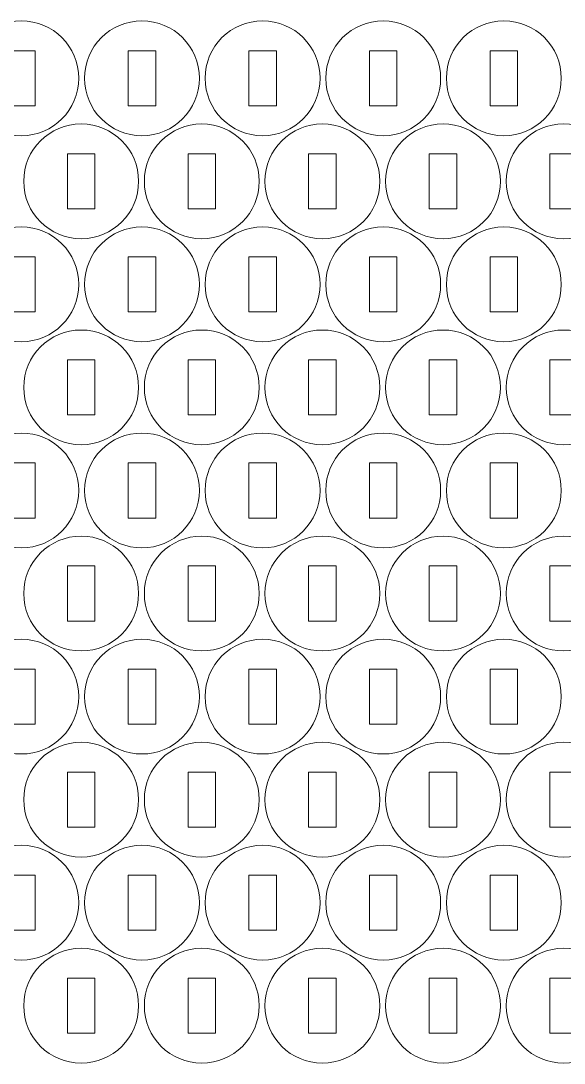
# Model space of a CAD drawing. Header units: millimetres. Extents: x -252 to 252, y -214 to 214.
# Drawn here: x 2.8 to 61.9, y -213.7 to -100.2 of the extents above; entities that cross this region are included whole.
import ezdxf

# ---------------------------------------------------------------- set-up
doc = ezdxf.new("R2010")
doc.units = ezdxf.units.MM
doc.header["$MEASUREMENT"] = 0
doc.layers.add('Camada 1', color=7, linetype='Continuous')

msp = doc.modelspace()

# ---------------------------------------------------------------- linework, layer by layer
at = {"layer": 'Camada 1', "lineweight": 20}
for points in [[(2.8471, -100.2066), (6.2989, -100.2066), (9.0971, -103.0048), (9.0971, -106.4566), (9.0971, -106.4566), (9.0971, -109.9084), (6.2989, -112.7066), (2.8471, -112.7066), (2.8471, -112.7066), (-0.6047, -112.7066), (-3.4029, -109.9084), (-3.4029, -106.4566), (-3.4029, -106.4566), (-3.4029, -103.0048), (-0.6047, -100.2066), (2.8471, -100.2066)], [(15.9705, -100.2066), (19.4223, -100.2066), (22.2205, -103.0048), (22.2205, -106.4566), (22.2205, -106.4566), (22.2205, -109.9084), (19.4223, -112.7066), (15.9705, -112.7066), (15.9705, -112.7066), (12.5187, -112.7066), (9.7205, -109.9084), (9.7205, -106.4566), (9.7205, -106.4566), (9.7205, -103.0048), (12.5187, -100.2066), (15.9705, -100.2066)], [(29.0939, -100.2066), (32.5457, -100.2066), (35.3439, -103.0048), (35.3439, -106.4566), (35.3439, -106.4566), (35.3439, -109.9084), (32.5457, -112.7066), (29.0939, -112.7066), (29.0939, -112.7066), (25.6421, -112.7066), (22.8439, -109.9084), (22.8439, -106.4566), (22.8439, -106.4566), (22.8439, -103.0048), (25.6421, -100.2066), (29.0939, -100.2066)], [(42.2173, -100.2066), (45.6691, -100.2066), (48.4673, -103.0048), (48.4673, -106.4566), (48.4673, -106.4566), (48.4673, -109.9084), (45.6691, -112.7066), (42.2173, -112.7066), (42.2173, -112.7066), (38.7655, -112.7066), (35.9673, -109.9084), (35.9673, -106.4566), (35.9673, -106.4566), (35.9673, -103.0048), (38.7655, -100.2066), (42.2173, -100.2066)], [(55.3407, -100.2066), (58.7925, -100.2066), (61.5907, -103.0048), (61.5907, -106.4566), (61.5907, -106.4566), (61.5907, -109.9084), (58.7925, -112.7066), (55.3407, -112.7066), (55.3407, -112.7066), (51.8889, -112.7066), (49.0907, -109.9084), (49.0907, -106.4566), (49.0907, -106.4566), (49.0907, -103.0048), (51.8889, -100.2066), (55.3407, -100.2066)], [(1.3471, -103.4566), (1.3471, -103.4566), (4.3471, -103.4566), (4.3471, -103.4566), (4.3471, -103.4566), (4.3471, -103.4566), (4.3471, -109.4566), (4.3471, -109.4566), (4.3471, -109.4566), (4.3471, -109.4566), (1.3471, -109.4566), (1.3471, -109.4566), (1.3471, -109.4566), (1.3471, -109.4566), (1.3471, -103.4566), (1.3471, -103.4566)], [(14.4705, -103.4566), (14.4705, -103.4566), (17.4705, -103.4566), (17.4705, -103.4566), (17.4705, -103.4566), (17.4705, -103.4566), (17.4705, -109.4566), (17.4705, -109.4566), (17.4705, -109.4566), (17.4705, -109.4566), (14.4705, -109.4566), (14.4705, -109.4566), (14.4705, -109.4566), (14.4705, -109.4566), (14.4705, -103.4566), (14.4705, -103.4566)], [(27.5939, -103.4566), (27.5939, -103.4566), (30.5939, -103.4566), (30.5939, -103.4566), (30.5939, -103.4566), (30.5939, -103.4566), (30.5939, -109.4566), (30.5939, -109.4566), (30.5939, -109.4566), (30.5939, -109.4566), (27.5939, -109.4566), (27.5939, -109.4566), (27.5939, -109.4566), (27.5939, -109.4566), (27.5939, -103.4566), (27.5939, -103.4566)], [(40.7173, -103.4566), (40.7173, -103.4566), (43.7173, -103.4566), (43.7173, -103.4566), (43.7173, -103.4566), (43.7173, -103.4566), (43.7173, -109.4566), (43.7173, -109.4566), (43.7173, -109.4566), (43.7173, -109.4566), (40.7173, -109.4566), (40.7173, -109.4566), (40.7173, -109.4566), (40.7173, -109.4566), (40.7173, -103.4566), (40.7173, -103.4566)], [(53.8407, -103.4566), (53.8407, -103.4566), (56.8407, -103.4566), (56.8407, -103.4566), (56.8407, -103.4566), (56.8407, -103.4566), (56.8407, -109.4566), (56.8407, -109.4566), (56.8407, -109.4566), (56.8407, -109.4566), (53.8407, -109.4566), (53.8407, -109.4566), (53.8407, -109.4566), (53.8407, -109.4566), (53.8407, -103.4566), (53.8407, -103.4566)], [(9.3559, -111.4249), (12.8077, -111.4249), (15.6059, -114.2231), (15.6059, -117.6749), (15.6059, -117.6749), (15.6059, -121.1267), (12.8077, -123.9249), (9.3559, -123.9249), (9.3559, -123.9249), (5.9041, -123.9249), (3.1059, -121.1267), (3.1059, -117.6749), (3.1059, -117.6749), (3.1059, -114.2231), (5.9041, -111.4249), (9.3559, -111.4249)], [(22.4793, -111.4249), (25.9311, -111.4249), (28.7293, -114.2231), (28.7293, -117.6749), (28.7293, -117.6749), (28.7293, -121.1267), (25.9311, -123.9249), (22.4793, -123.9249), (22.4793, -123.9249), (19.0275, -123.9249), (16.2293, -121.1267), (16.2293, -117.6749), (16.2293, -117.6749), (16.2293, -114.2231), (19.0275, -111.4249), (22.4793, -111.4249)], [(35.6027, -111.4249), (39.0545, -111.4249), (41.8527, -114.2231), (41.8527, -117.6749), (41.8527, -117.6749), (41.8527, -121.1267), (39.0545, -123.9249), (35.6027, -123.9249), (35.6027, -123.9249), (32.1509, -123.9249), (29.3527, -121.1267), (29.3527, -117.6749), (29.3527, -117.6749), (29.3527, -114.2231), (32.1509, -111.4249), (35.6027, -111.4249)], [(48.7261, -111.4249), (52.1779, -111.4249), (54.9761, -114.2231), (54.9761, -117.6749), (54.9761, -117.6749), (54.9761, -121.1267), (52.1779, -123.9249), (48.7261, -123.9249), (48.7261, -123.9249), (45.2743, -123.9249), (42.4761, -121.1267), (42.4761, -117.6749), (42.4761, -117.6749), (42.4761, -114.2231), (45.2743, -111.4249), (48.7261, -111.4249)], [(61.8495, -111.4249), (65.3013, -111.4249), (68.0995, -114.2231), (68.0995, -117.6749), (68.0995, -117.6749), (68.0995, -121.1267), (65.3013, -123.9249), (61.8495, -123.9249), (61.8495, -123.9249), (58.3977, -123.9249), (55.5995, -121.1267), (55.5995, -117.6749), (55.5995, -117.6749), (55.5995, -114.2231), (58.3977, -111.4249), (61.8495, -111.4249)], [(7.8559, -114.6749), (7.8559, -114.6749), (10.8559, -114.6749), (10.8559, -114.6749), (10.8559, -114.6749), (10.8559, -114.6749), (10.8559, -120.6749), (10.8559, -120.6749), (10.8559, -120.6749), (10.8559, -120.6749), (7.8559, -120.6749), (7.8559, -120.6749), (7.8559, -120.6749), (7.8559, -120.6749), (7.8559, -114.6749), (7.8559, -114.6749)], [(20.9793, -114.6749), (20.9793, -114.6749), (23.9793, -114.6749), (23.9793, -114.6749), (23.9793, -114.6749), (23.9793, -114.6749), (23.9793, -120.6749), (23.9793, -120.6749), (23.9793, -120.6749), (23.9793, -120.6749), (20.9793, -120.6749), (20.9793, -120.6749), (20.9793, -120.6749), (20.9793, -120.6749), (20.9793, -114.6749), (20.9793, -114.6749)], [(34.1027, -114.6749), (34.1027, -114.6749), (37.1027, -114.6749), (37.1027, -114.6749), (37.1027, -114.6749), (37.1027, -114.6749), (37.1027, -120.6749), (37.1027, -120.6749), (37.1027, -120.6749), (37.1027, -120.6749), (34.1027, -120.6749), (34.1027, -120.6749), (34.1027, -120.6749), (34.1027, -120.6749), (34.1027, -114.6749), (34.1027, -114.6749)], [(47.2261, -114.6749), (47.2261, -114.6749), (50.2261, -114.6749), (50.2261, -114.6749), (50.2261, -114.6749), (50.2261, -114.6749), (50.2261, -120.6749), (50.2261, -120.6749), (50.2261, -120.6749), (50.2261, -120.6749), (47.2261, -120.6749), (47.2261, -120.6749), (47.2261, -120.6749), (47.2261, -120.6749), (47.2261, -114.6749), (47.2261, -114.6749)], [(60.3495, -114.6749), (60.3495, -114.6749), (63.3495, -114.6749), (63.3495, -114.6749), (63.3495, -114.6749), (63.3495, -114.6749), (63.3495, -120.6749), (63.3495, -120.6749), (63.3495, -120.6749), (63.3495, -120.6749), (60.3495, -120.6749), (60.3495, -120.6749), (60.3495, -120.6749), (60.3495, -120.6749), (60.3495, -114.6749), (60.3495, -114.6749)], [(2.8471, -122.6433), (6.2989, -122.6433), (9.0971, -125.4415), (9.0971, -128.8933), (9.0971, -128.8933), (9.0971, -132.3451), (6.2989, -135.1433), (2.8471, -135.1433), (2.8471, -135.1433), (-0.6047, -135.1433), (-3.4029, -132.3451), (-3.4029, -128.8933), (-3.4029, -128.8933), (-3.4029, -125.4415), (-0.6047, -122.6433), (2.8471, -122.6433)], [(15.9705, -122.6433), (19.4223, -122.6433), (22.2205, -125.4415), (22.2205, -128.8933), (22.2205, -128.8933), (22.2205, -132.3451), (19.4223, -135.1433), (15.9705, -135.1433), (15.9705, -135.1433), (12.5187, -135.1433), (9.7205, -132.3451), (9.7205, -128.8933), (9.7205, -128.8933), (9.7205, -125.4415), (12.5187, -122.6433), (15.9705, -122.6433)], [(29.0939, -122.6433), (32.5457, -122.6433), (35.3439, -125.4415), (35.3439, -128.8933), (35.3439, -128.8933), (35.3439, -132.3451), (32.5457, -135.1433), (29.0939, -135.1433), (29.0939, -135.1433), (25.6421, -135.1433), (22.8439, -132.3451), (22.8439, -128.8933), (22.8439, -128.8933), (22.8439, -125.4415), (25.6421, -122.6433), (29.0939, -122.6433)], [(42.2173, -122.6433), (45.6691, -122.6433), (48.4673, -125.4415), (48.4673, -128.8933), (48.4673, -128.8933), (48.4673, -132.3451), (45.6691, -135.1433), (42.2173, -135.1433), (42.2173, -135.1433), (38.7655, -135.1433), (35.9673, -132.3451), (35.9673, -128.8933), (35.9673, -128.8933), (35.9673, -125.4415), (38.7655, -122.6433), (42.2173, -122.6433)], [(55.3407, -122.6433), (58.7925, -122.6433), (61.5907, -125.4415), (61.5907, -128.8933), (61.5907, -128.8933), (61.5907, -132.3451), (58.7925, -135.1433), (55.3407, -135.1433), (55.3407, -135.1433), (51.8889, -135.1433), (49.0907, -132.3451), (49.0907, -128.8933), (49.0907, -128.8933), (49.0907, -125.4415), (51.8889, -122.6433), (55.3407, -122.6433)], [(1.3471, -125.8933), (1.3471, -125.8933), (4.3471, -125.8933), (4.3471, -125.8933), (4.3471, -125.8933), (4.3471, -125.8933), (4.3471, -131.8933), (4.3471, -131.8933), (4.3471, -131.8933), (4.3471, -131.8933), (1.3471, -131.8933), (1.3471, -131.8933), (1.3471, -131.8933), (1.3471, -131.8933), (1.3471, -125.8933), (1.3471, -125.8933)], [(14.4705, -125.8933), (14.4705, -125.8933), (17.4705, -125.8933), (17.4705, -125.8933), (17.4705, -125.8933), (17.4705, -125.8933), (17.4705, -131.8933), (17.4705, -131.8933), (17.4705, -131.8933), (17.4705, -131.8933), (14.4705, -131.8933), (14.4705, -131.8933), (14.4705, -131.8933), (14.4705, -131.8933), (14.4705, -125.8933), (14.4705, -125.8933)], [(27.5939, -125.8933), (27.5939, -125.8933), (30.5939, -125.8933), (30.5939, -125.8933), (30.5939, -125.8933), (30.5939, -125.8933), (30.5939, -131.8933), (30.5939, -131.8933), (30.5939, -131.8933), (30.5939, -131.8933), (27.5939, -131.8933), (27.5939, -131.8933), (27.5939, -131.8933), (27.5939, -131.8933), (27.5939, -125.8933), (27.5939, -125.8933)], [(40.7173, -125.8933), (40.7173, -125.8933), (43.7173, -125.8933), (43.7173, -125.8933), (43.7173, -125.8933), (43.7173, -125.8933), (43.7173, -131.8933), (43.7173, -131.8933), (43.7173, -131.8933), (43.7173, -131.8933), (40.7173, -131.8933), (40.7173, -131.8933), (40.7173, -131.8933), (40.7173, -131.8933), (40.7173, -125.8933), (40.7173, -125.8933)], [(53.8407, -125.8933), (53.8407, -125.8933), (56.8407, -125.8933), (56.8407, -125.8933), (56.8407, -125.8933), (56.8407, -125.8933), (56.8407, -131.8933), (56.8407, -131.8933), (56.8407, -131.8933), (56.8407, -131.8933), (53.8407, -131.8933), (53.8407, -131.8933), (53.8407, -131.8933), (53.8407, -131.8933), (53.8407, -125.8933), (53.8407, -125.8933)], [(9.3559, -133.8616), (12.8077, -133.8616), (15.6059, -136.6598), (15.6059, -140.1116), (15.6059, -140.1116), (15.6059, -143.5634), (12.8077, -146.3616), (9.3559, -146.3616), (9.3559, -146.3616), (5.9041, -146.3616), (3.1059, -143.5634), (3.1059, -140.1116), (3.1059, -140.1116), (3.1059, -136.6598), (5.9041, -133.8616), (9.3559, -133.8616)], [(22.4793, -133.8616), (25.9311, -133.8616), (28.7293, -136.6598), (28.7293, -140.1116), (28.7293, -140.1116), (28.7293, -143.5634), (25.9311, -146.3616), (22.4793, -146.3616), (22.4793, -146.3616), (19.0275, -146.3616), (16.2293, -143.5634), (16.2293, -140.1116), (16.2293, -140.1116), (16.2293, -136.6598), (19.0275, -133.8616), (22.4793, -133.8616)], [(35.6027, -133.8616), (39.0545, -133.8616), (41.8527, -136.6598), (41.8527, -140.1116), (41.8527, -140.1116), (41.8527, -143.5634), (39.0545, -146.3616), (35.6027, -146.3616), (35.6027, -146.3616), (32.1509, -146.3616), (29.3527, -143.5634), (29.3527, -140.1116), (29.3527, -140.1116), (29.3527, -136.6598), (32.1509, -133.8616), (35.6027, -133.8616)], [(48.7261, -133.8616), (52.1779, -133.8616), (54.9761, -136.6598), (54.9761, -140.1116), (54.9761, -140.1116), (54.9761, -143.5634), (52.1779, -146.3616), (48.7261, -146.3616), (48.7261, -146.3616), (45.2743, -146.3616), (42.4761, -143.5634), (42.4761, -140.1116), (42.4761, -140.1116), (42.4761, -136.6598), (45.2743, -133.8616), (48.7261, -133.8616)], [(61.8495, -133.8616), (65.3013, -133.8616), (68.0995, -136.6598), (68.0995, -140.1116), (68.0995, -140.1116), (68.0995, -143.5634), (65.3013, -146.3616), (61.8495, -146.3616), (61.8495, -146.3616), (58.3977, -146.3616), (55.5995, -143.5634), (55.5995, -140.1116), (55.5995, -140.1116), (55.5995, -136.6598), (58.3977, -133.8616), (61.8495, -133.8616)], [(7.8559, -137.1116), (7.8559, -137.1116), (10.8559, -137.1116), (10.8559, -137.1116), (10.8559, -137.1116), (10.8559, -137.1116), (10.8559, -143.1116), (10.8559, -143.1116), (10.8559, -143.1116), (10.8559, -143.1116), (7.8559, -143.1116), (7.8559, -143.1116), (7.8559, -143.1116), (7.8559, -143.1116), (7.8559, -137.1116), (7.8559, -137.1116)], [(20.9793, -137.1116), (20.9793, -137.1116), (23.9793, -137.1116), (23.9793, -137.1116), (23.9793, -137.1116), (23.9793, -137.1116), (23.9793, -143.1116), (23.9793, -143.1116), (23.9793, -143.1116), (23.9793, -143.1116), (20.9793, -143.1116), (20.9793, -143.1116), (20.9793, -143.1116), (20.9793, -143.1116), (20.9793, -137.1116), (20.9793, -137.1116)], [(34.1027, -137.1116), (34.1027, -137.1116), (37.1027, -137.1116), (37.1027, -137.1116), (37.1027, -137.1116), (37.1027, -137.1116), (37.1027, -143.1116), (37.1027, -143.1116), (37.1027, -143.1116), (37.1027, -143.1116), (34.1027, -143.1116), (34.1027, -143.1116), (34.1027, -143.1116), (34.1027, -143.1116), (34.1027, -137.1116), (34.1027, -137.1116)], [(47.2261, -137.1116), (47.2261, -137.1116), (50.2261, -137.1116), (50.2261, -137.1116), (50.2261, -137.1116), (50.2261, -137.1116), (50.2261, -143.1116), (50.2261, -143.1116), (50.2261, -143.1116), (50.2261, -143.1116), (47.2261, -143.1116), (47.2261, -143.1116), (47.2261, -143.1116), (47.2261, -143.1116), (47.2261, -137.1116), (47.2261, -137.1116)], [(60.3495, -137.1116), (60.3495, -137.1116), (63.3495, -137.1116), (63.3495, -137.1116), (63.3495, -137.1116), (63.3495, -137.1116), (63.3495, -143.1116), (63.3495, -143.1116), (63.3495, -143.1116), (63.3495, -143.1116), (60.3495, -143.1116), (60.3495, -143.1116), (60.3495, -143.1116), (60.3495, -143.1116), (60.3495, -137.1116), (60.3495, -137.1116)], [(2.8471, -145.08), (6.2989, -145.08), (9.0971, -147.8782), (9.0971, -151.33), (9.0971, -151.33), (9.0971, -154.7818), (6.2989, -157.58), (2.8471, -157.58), (2.8471, -157.58), (-0.6047, -157.58), (-3.4029, -154.7818), (-3.4029, -151.33), (-3.4029, -151.33), (-3.4029, -147.8782), (-0.6047, -145.08), (2.8471, -145.08)], [(15.9705, -145.08), (19.4223, -145.08), (22.2205, -147.8782), (22.2205, -151.33), (22.2205, -151.33), (22.2205, -154.7818), (19.4223, -157.58), (15.9705, -157.58), (15.9705, -157.58), (12.5187, -157.58), (9.7205, -154.7818), (9.7205, -151.33), (9.7205, -151.33), (9.7205, -147.8782), (12.5187, -145.08), (15.9705, -145.08)], [(29.0939, -145.08), (32.5457, -145.08), (35.3439, -147.8782), (35.3439, -151.33), (35.3439, -151.33), (35.3439, -154.7818), (32.5457, -157.58), (29.0939, -157.58), (29.0939, -157.58), (25.6421, -157.58), (22.8439, -154.7818), (22.8439, -151.33), (22.8439, -151.33), (22.8439, -147.8782), (25.6421, -145.08), (29.0939, -145.08)], [(42.2173, -145.08), (45.6691, -145.08), (48.4673, -147.8782), (48.4673, -151.33), (48.4673, -151.33), (48.4673, -154.7818), (45.6691, -157.58), (42.2173, -157.58), (42.2173, -157.58), (38.7655, -157.58), (35.9673, -154.7818), (35.9673, -151.33), (35.9673, -151.33), (35.9673, -147.8782), (38.7655, -145.08), (42.2173, -145.08)], [(55.3407, -145.08), (58.7925, -145.08), (61.5907, -147.8782), (61.5907, -151.33), (61.5907, -151.33), (61.5907, -154.7818), (58.7925, -157.58), (55.3407, -157.58), (55.3407, -157.58), (51.8889, -157.58), (49.0907, -154.7818), (49.0907, -151.33), (49.0907, -151.33), (49.0907, -147.8782), (51.8889, -145.08), (55.3407, -145.08)], [(1.3471, -148.33), (1.3471, -148.33), (4.3471, -148.33), (4.3471, -148.33), (4.3471, -148.33), (4.3471, -148.33), (4.3471, -154.33), (4.3471, -154.33), (4.3471, -154.33), (4.3471, -154.33), (1.3471, -154.33), (1.3471, -154.33), (1.3471, -154.33), (1.3471, -154.33), (1.3471, -148.33), (1.3471, -148.33)], [(14.4705, -148.33), (14.4705, -148.33), (17.4705, -148.33), (17.4705, -148.33), (17.4705, -148.33), (17.4705, -148.33), (17.4705, -154.33), (17.4705, -154.33), (17.4705, -154.33), (17.4705, -154.33), (14.4705, -154.33), (14.4705, -154.33), (14.4705, -154.33), (14.4705, -154.33), (14.4705, -148.33), (14.4705, -148.33)], [(27.5939, -148.33), (27.5939, -148.33), (30.5939, -148.33), (30.5939, -148.33), (30.5939, -148.33), (30.5939, -148.33), (30.5939, -154.33), (30.5939, -154.33), (30.5939, -154.33), (30.5939, -154.33), (27.5939, -154.33), (27.5939, -154.33), (27.5939, -154.33), (27.5939, -154.33), (27.5939, -148.33), (27.5939, -148.33)], [(40.7173, -148.33), (40.7173, -148.33), (43.7173, -148.33), (43.7173, -148.33), (43.7173, -148.33), (43.7173, -148.33), (43.7173, -154.33), (43.7173, -154.33), (43.7173, -154.33), (43.7173, -154.33), (40.7173, -154.33), (40.7173, -154.33), (40.7173, -154.33), (40.7173, -154.33), (40.7173, -148.33), (40.7173, -148.33)], [(53.8407, -148.33), (53.8407, -148.33), (56.8407, -148.33), (56.8407, -148.33), (56.8407, -148.33), (56.8407, -148.33), (56.8407, -154.33), (56.8407, -154.33), (56.8407, -154.33), (56.8407, -154.33), (53.8407, -154.33), (53.8407, -154.33), (53.8407, -154.33), (53.8407, -154.33), (53.8407, -148.33), (53.8407, -148.33)], [(9.3559, -156.2983), (12.8077, -156.2983), (15.6059, -159.0965), (15.6059, -162.5483), (15.6059, -162.5483), (15.6059, -166.0001), (12.8077, -168.7983), (9.3559, -168.7983), (9.3559, -168.7983), (5.9041, -168.7983), (3.1059, -166.0001), (3.1059, -162.5483), (3.1059, -162.5483), (3.1059, -159.0965), (5.9041, -156.2983), (9.3559, -156.2983)], [(22.4793, -156.2983), (25.9311, -156.2983), (28.7293, -159.0965), (28.7293, -162.5483), (28.7293, -162.5483), (28.7293, -166.0001), (25.9311, -168.7983), (22.4793, -168.7983), (22.4793, -168.7983), (19.0275, -168.7983), (16.2293, -166.0001), (16.2293, -162.5483), (16.2293, -162.5483), (16.2293, -159.0965), (19.0275, -156.2983), (22.4793, -156.2983)], [(35.6027, -156.2983), (39.0545, -156.2983), (41.8527, -159.0965), (41.8527, -162.5483), (41.8527, -162.5483), (41.8527, -166.0001), (39.0545, -168.7983), (35.6027, -168.7983), (35.6027, -168.7983), (32.1509, -168.7983), (29.3527, -166.0001), (29.3527, -162.5483), (29.3527, -162.5483), (29.3527, -159.0965), (32.1509, -156.2983), (35.6027, -156.2983)], [(48.7261, -156.2983), (52.1779, -156.2983), (54.9761, -159.0965), (54.9761, -162.5483), (54.9761, -162.5483), (54.9761, -166.0001), (52.1779, -168.7983), (48.7261, -168.7983), (48.7261, -168.7983), (45.2743, -168.7983), (42.4761, -166.0001), (42.4761, -162.5483), (42.4761, -162.5483), (42.4761, -159.0965), (45.2743, -156.2983), (48.7261, -156.2983)], [(61.8495, -156.2983), (65.3013, -156.2983), (68.0995, -159.0965), (68.0995, -162.5483), (68.0995, -162.5483), (68.0995, -166.0001), (65.3013, -168.7983), (61.8495, -168.7983), (61.8495, -168.7983), (58.3977, -168.7983), (55.5995, -166.0001), (55.5995, -162.5483), (55.5995, -162.5483), (55.5995, -159.0965), (58.3977, -156.2983), (61.8495, -156.2983)], [(7.8559, -159.5483), (7.8559, -159.5483), (10.8559, -159.5483), (10.8559, -159.5483), (10.8559, -159.5483), (10.8559, -159.5483), (10.8559, -165.5483), (10.8559, -165.5483), (10.8559, -165.5483), (10.8559, -165.5483), (7.8559, -165.5483), (7.8559, -165.5483), (7.8559, -165.5483), (7.8559, -165.5483), (7.8559, -159.5483), (7.8559, -159.5483)], [(20.9793, -159.5483), (20.9793, -159.5483), (23.9793, -159.5483), (23.9793, -159.5483), (23.9793, -159.5483), (23.9793, -159.5483), (23.9793, -165.5483), (23.9793, -165.5483), (23.9793, -165.5483), (23.9793, -165.5483), (20.9793, -165.5483), (20.9793, -165.5483), (20.9793, -165.5483), (20.9793, -165.5483), (20.9793, -159.5483), (20.9793, -159.5483)], [(34.1027, -159.5483), (34.1027, -159.5483), (37.1027, -159.5483), (37.1027, -159.5483), (37.1027, -159.5483), (37.1027, -159.5483), (37.1027, -165.5483), (37.1027, -165.5483), (37.1027, -165.5483), (37.1027, -165.5483), (34.1027, -165.5483), (34.1027, -165.5483), (34.1027, -165.5483), (34.1027, -165.5483), (34.1027, -159.5483), (34.1027, -159.5483)], [(47.2261, -159.5483), (47.2261, -159.5483), (50.2261, -159.5483), (50.2261, -159.5483), (50.2261, -159.5483), (50.2261, -159.5483), (50.2261, -165.5483), (50.2261, -165.5483), (50.2261, -165.5483), (50.2261, -165.5483), (47.2261, -165.5483), (47.2261, -165.5483), (47.2261, -165.5483), (47.2261, -165.5483), (47.2261, -159.5483), (47.2261, -159.5483)], [(60.3495, -159.5483), (60.3495, -159.5483), (63.3495, -159.5483), (63.3495, -159.5483), (63.3495, -159.5483), (63.3495, -159.5483), (63.3495, -165.5483), (63.3495, -165.5483), (63.3495, -165.5483), (63.3495, -165.5483), (60.3495, -165.5483), (60.3495, -165.5483), (60.3495, -165.5483), (60.3495, -165.5483), (60.3495, -159.5483), (60.3495, -159.5483)], [(2.8471, -167.5167), (6.2989, -167.5167), (9.0971, -170.3149), (9.0971, -173.7667), (9.0971, -173.7667), (9.0971, -177.2185), (6.2989, -180.0167), (2.8471, -180.0167), (2.8471, -180.0167), (-0.6047, -180.0167), (-3.4029, -177.2185), (-3.4029, -173.7667), (-3.4029, -173.7667), (-3.4029, -170.3149), (-0.6047, -167.5167), (2.8471, -167.5167)], [(15.9705, -167.5167), (19.4223, -167.5167), (22.2205, -170.3149), (22.2205, -173.7667), (22.2205, -173.7667), (22.2205, -177.2185), (19.4223, -180.0167), (15.9705, -180.0167), (15.9705, -180.0167), (12.5187, -180.0167), (9.7205, -177.2185), (9.7205, -173.7667), (9.7205, -173.7667), (9.7205, -170.3149), (12.5187, -167.5167), (15.9705, -167.5167)], [(29.0939, -167.5167), (32.5457, -167.5167), (35.3439, -170.3149), (35.3439, -173.7667), (35.3439, -173.7667), (35.3439, -177.2185), (32.5457, -180.0167), (29.0939, -180.0167), (29.0939, -180.0167), (25.6421, -180.0167), (22.8439, -177.2185), (22.8439, -173.7667), (22.8439, -173.7667), (22.8439, -170.3149), (25.6421, -167.5167), (29.0939, -167.5167)], [(42.2173, -167.5167), (45.6691, -167.5167), (48.4673, -170.3149), (48.4673, -173.7667), (48.4673, -173.7667), (48.4673, -177.2185), (45.6691, -180.0167), (42.2173, -180.0167), (42.2173, -180.0167), (38.7655, -180.0167), (35.9673, -177.2185), (35.9673, -173.7667), (35.9673, -173.7667), (35.9673, -170.3149), (38.7655, -167.5167), (42.2173, -167.5167)], [(55.3407, -167.5167), (58.7925, -167.5167), (61.5907, -170.3149), (61.5907, -173.7667), (61.5907, -173.7667), (61.5907, -177.2185), (58.7925, -180.0167), (55.3407, -180.0167), (55.3407, -180.0167), (51.8889, -180.0167), (49.0907, -177.2185), (49.0907, -173.7667), (49.0907, -173.7667), (49.0907, -170.3149), (51.8889, -167.5167), (55.3407, -167.5167)], [(1.3471, -170.7667), (1.3471, -170.7667), (4.3471, -170.7667), (4.3471, -170.7667), (4.3471, -170.7667), (4.3471, -170.7667), (4.3471, -176.7667), (4.3471, -176.7667), (4.3471, -176.7667), (4.3471, -176.7667), (1.3471, -176.7667), (1.3471, -176.7667), (1.3471, -176.7667), (1.3471, -176.7667), (1.3471, -170.7667), (1.3471, -170.7667)], [(14.4705, -170.7667), (14.4705, -170.7667), (17.4705, -170.7667), (17.4705, -170.7667), (17.4705, -170.7667), (17.4705, -170.7667), (17.4705, -176.7667), (17.4705, -176.7667), (17.4705, -176.7667), (17.4705, -176.7667), (14.4705, -176.7667), (14.4705, -176.7667), (14.4705, -176.7667), (14.4705, -176.7667), (14.4705, -170.7667), (14.4705, -170.7667)], [(27.5939, -170.7667), (27.5939, -170.7667), (30.5939, -170.7667), (30.5939, -170.7667), (30.5939, -170.7667), (30.5939, -170.7667), (30.5939, -176.7667), (30.5939, -176.7667), (30.5939, -176.7667), (30.5939, -176.7667), (27.5939, -176.7667), (27.5939, -176.7667), (27.5939, -176.7667), (27.5939, -176.7667), (27.5939, -170.7667), (27.5939, -170.7667)], [(40.7173, -170.7667), (40.7173, -170.7667), (43.7173, -170.7667), (43.7173, -170.7667), (43.7173, -170.7667), (43.7173, -170.7667), (43.7173, -176.7667), (43.7173, -176.7667), (43.7173, -176.7667), (43.7173, -176.7667), (40.7173, -176.7667), (40.7173, -176.7667), (40.7173, -176.7667), (40.7173, -176.7667), (40.7173, -170.7667), (40.7173, -170.7667)], [(53.8407, -170.7667), (53.8407, -170.7667), (56.8407, -170.7667), (56.8407, -170.7667), (56.8407, -170.7667), (56.8407, -170.7667), (56.8407, -176.7667), (56.8407, -176.7667), (56.8407, -176.7667), (56.8407, -176.7667), (53.8407, -176.7667), (53.8407, -176.7667), (53.8407, -176.7667), (53.8407, -176.7667), (53.8407, -170.7667), (53.8407, -170.7667)], [(9.3559, -178.735), (12.8077, -178.735), (15.6059, -181.5332), (15.6059, -184.985), (15.6059, -184.985), (15.6059, -188.4368), (12.8077, -191.235), (9.3559, -191.235), (9.3559, -191.235), (5.9041, -191.235), (3.1059, -188.4368), (3.1059, -184.985), (3.1059, -184.985), (3.1059, -181.5332), (5.9041, -178.735), (9.3559, -178.735)], [(22.4793, -178.735), (25.9311, -178.735), (28.7293, -181.5332), (28.7293, -184.985), (28.7293, -184.985), (28.7293, -188.4368), (25.9311, -191.235), (22.4793, -191.235), (22.4793, -191.235), (19.0275, -191.235), (16.2293, -188.4368), (16.2293, -184.985), (16.2293, -184.985), (16.2293, -181.5332), (19.0275, -178.735), (22.4793, -178.735)], [(35.6027, -178.735), (39.0545, -178.735), (41.8527, -181.5332), (41.8527, -184.985), (41.8527, -184.985), (41.8527, -188.4368), (39.0545, -191.235), (35.6027, -191.235), (35.6027, -191.235), (32.1509, -191.235), (29.3527, -188.4368), (29.3527, -184.985), (29.3527, -184.985), (29.3527, -181.5332), (32.1509, -178.735), (35.6027, -178.735)], [(48.7261, -178.735), (52.1779, -178.735), (54.9761, -181.5332), (54.9761, -184.985), (54.9761, -184.985), (54.9761, -188.4368), (52.1779, -191.235), (48.7261, -191.235), (48.7261, -191.235), (45.2743, -191.235), (42.4761, -188.4368), (42.4761, -184.985), (42.4761, -184.985), (42.4761, -181.5332), (45.2743, -178.735), (48.7261, -178.735)], [(61.8495, -178.735), (65.3013, -178.735), (68.0995, -181.5332), (68.0995, -184.985), (68.0995, -184.985), (68.0995, -188.4368), (65.3013, -191.235), (61.8495, -191.235), (61.8495, -191.235), (58.3977, -191.235), (55.5995, -188.4368), (55.5995, -184.985), (55.5995, -184.985), (55.5995, -181.5332), (58.3977, -178.735), (61.8495, -178.735)], [(7.8559, -181.985), (7.8559, -181.985), (10.8559, -181.985), (10.8559, -181.985), (10.8559, -181.985), (10.8559, -181.985), (10.8559, -187.985), (10.8559, -187.985), (10.8559, -187.985), (10.8559, -187.985), (7.8559, -187.985), (7.8559, -187.985), (7.8559, -187.985), (7.8559, -187.985), (7.8559, -181.985), (7.8559, -181.985)], [(20.9793, -181.985), (20.9793, -181.985), (23.9793, -181.985), (23.9793, -181.985), (23.9793, -181.985), (23.9793, -181.985), (23.9793, -187.985), (23.9793, -187.985), (23.9793, -187.985), (23.9793, -187.985), (20.9793, -187.985), (20.9793, -187.985), (20.9793, -187.985), (20.9793, -187.985), (20.9793, -181.985), (20.9793, -181.985)], [(34.1027, -181.985), (34.1027, -181.985), (37.1027, -181.985), (37.1027, -181.985), (37.1027, -181.985), (37.1027, -181.985), (37.1027, -187.985), (37.1027, -187.985), (37.1027, -187.985), (37.1027, -187.985), (34.1027, -187.985), (34.1027, -187.985), (34.1027, -187.985), (34.1027, -187.985), (34.1027, -181.985), (34.1027, -181.985)], [(47.2261, -181.985), (47.2261, -181.985), (50.2261, -181.985), (50.2261, -181.985), (50.2261, -181.985), (50.2261, -181.985), (50.2261, -187.985), (50.2261, -187.985), (50.2261, -187.985), (50.2261, -187.985), (47.2261, -187.985), (47.2261, -187.985), (47.2261, -187.985), (47.2261, -187.985), (47.2261, -181.985), (47.2261, -181.985)], [(60.3495, -181.985), (60.3495, -181.985), (63.3495, -181.985), (63.3495, -181.985), (63.3495, -181.985), (63.3495, -181.985), (63.3495, -187.985), (63.3495, -187.985), (63.3495, -187.985), (63.3495, -187.985), (60.3495, -187.985), (60.3495, -187.985), (60.3495, -187.985), (60.3495, -187.985), (60.3495, -181.985), (60.3495, -181.985)], [(2.8471, -189.9534), (6.2989, -189.9534), (9.0971, -192.7516), (9.0971, -196.2034), (9.0971, -196.2034), (9.0971, -199.6552), (6.2989, -202.4534), (2.8471, -202.4534), (2.8471, -202.4534), (-0.6047, -202.4534), (-3.4029, -199.6552), (-3.4029, -196.2034), (-3.4029, -196.2034), (-3.4029, -192.7516), (-0.6047, -189.9534), (2.8471, -189.9534)], [(15.9705, -189.9534), (19.4223, -189.9534), (22.2205, -192.7516), (22.2205, -196.2034), (22.2205, -196.2034), (22.2205, -199.6552), (19.4223, -202.4534), (15.9705, -202.4534), (15.9705, -202.4534), (12.5187, -202.4534), (9.7205, -199.6552), (9.7205, -196.2034), (9.7205, -196.2034), (9.7205, -192.7516), (12.5187, -189.9534), (15.9705, -189.9534)], [(29.0939, -189.9534), (32.5457, -189.9534), (35.3439, -192.7516), (35.3439, -196.2034), (35.3439, -196.2034), (35.3439, -199.6552), (32.5457, -202.4534), (29.0939, -202.4534), (29.0939, -202.4534), (25.6421, -202.4534), (22.8439, -199.6552), (22.8439, -196.2034), (22.8439, -196.2034), (22.8439, -192.7516), (25.6421, -189.9534), (29.0939, -189.9534)], [(42.2173, -189.9534), (45.6691, -189.9534), (48.4673, -192.7516), (48.4673, -196.2034), (48.4673, -196.2034), (48.4673, -199.6552), (45.6691, -202.4534), (42.2173, -202.4534), (42.2173, -202.4534), (38.7655, -202.4534), (35.9673, -199.6552), (35.9673, -196.2034), (35.9673, -196.2034), (35.9673, -192.7516), (38.7655, -189.9534), (42.2173, -189.9534)], [(55.3407, -189.9534), (58.7925, -189.9534), (61.5907, -192.7516), (61.5907, -196.2034), (61.5907, -196.2034), (61.5907, -199.6552), (58.7925, -202.4534), (55.3407, -202.4534), (55.3407, -202.4534), (51.8889, -202.4534), (49.0907, -199.6552), (49.0907, -196.2034), (49.0907, -196.2034), (49.0907, -192.7516), (51.8889, -189.9534), (55.3407, -189.9534)], [(1.3471, -193.2034), (1.3471, -193.2034), (4.3471, -193.2034), (4.3471, -193.2034), (4.3471, -193.2034), (4.3471, -193.2034), (4.3471, -199.2034), (4.3471, -199.2034), (4.3471, -199.2034), (4.3471, -199.2034), (1.3471, -199.2034), (1.3471, -199.2034), (1.3471, -199.2034), (1.3471, -199.2034), (1.3471, -193.2034), (1.3471, -193.2034)], [(14.4705, -193.2034), (14.4705, -193.2034), (17.4705, -193.2034), (17.4705, -193.2034), (17.4705, -193.2034), (17.4705, -193.2034), (17.4705, -199.2034), (17.4705, -199.2034), (17.4705, -199.2034), (17.4705, -199.2034), (14.4705, -199.2034), (14.4705, -199.2034), (14.4705, -199.2034), (14.4705, -199.2034), (14.4705, -193.2034), (14.4705, -193.2034)], [(27.5939, -193.2034), (27.5939, -193.2034), (30.5939, -193.2034), (30.5939, -193.2034), (30.5939, -193.2034), (30.5939, -193.2034), (30.5939, -199.2034), (30.5939, -199.2034), (30.5939, -199.2034), (30.5939, -199.2034), (27.5939, -199.2034), (27.5939, -199.2034), (27.5939, -199.2034), (27.5939, -199.2034), (27.5939, -193.2034), (27.5939, -193.2034)], [(40.7173, -193.2034), (40.7173, -193.2034), (43.7173, -193.2034), (43.7173, -193.2034), (43.7173, -193.2034), (43.7173, -193.2034), (43.7173, -199.2034), (43.7173, -199.2034), (43.7173, -199.2034), (43.7173, -199.2034), (40.7173, -199.2034), (40.7173, -199.2034), (40.7173, -199.2034), (40.7173, -199.2034), (40.7173, -193.2034), (40.7173, -193.2034)], [(53.8407, -193.2034), (53.8407, -193.2034), (56.8407, -193.2034), (56.8407, -193.2034), (56.8407, -193.2034), (56.8407, -193.2034), (56.8407, -199.2034), (56.8407, -199.2034), (56.8407, -199.2034), (56.8407, -199.2034), (53.8407, -199.2034), (53.8407, -199.2034), (53.8407, -199.2034), (53.8407, -199.2034), (53.8407, -193.2034), (53.8407, -193.2034)], [(9.3559, -201.1717), (12.8077, -201.1717), (15.6059, -203.9699), (15.6059, -207.4217), (15.6059, -207.4217), (15.6059, -210.8735), (12.8077, -213.6717), (9.3559, -213.6717), (9.3559, -213.6717), (5.9041, -213.6717), (3.1059, -210.8735), (3.1059, -207.4217), (3.1059, -207.4217), (3.1059, -203.9699), (5.9041, -201.1717), (9.3559, -201.1717)], [(22.4793, -201.1717), (25.9311, -201.1717), (28.7293, -203.9699), (28.7293, -207.4217), (28.7293, -207.4217), (28.7293, -210.8735), (25.9311, -213.6717), (22.4793, -213.6717), (22.4793, -213.6717), (19.0275, -213.6717), (16.2293, -210.8735), (16.2293, -207.4217), (16.2293, -207.4217), (16.2293, -203.9699), (19.0275, -201.1717), (22.4793, -201.1717)], [(35.6027, -201.1717), (39.0545, -201.1717), (41.8527, -203.9699), (41.8527, -207.4217), (41.8527, -207.4217), (41.8527, -210.8735), (39.0545, -213.6717), (35.6027, -213.6717), (35.6027, -213.6717), (32.1509, -213.6717), (29.3527, -210.8735), (29.3527, -207.4217), (29.3527, -207.4217), (29.3527, -203.9699), (32.1509, -201.1717), (35.6027, -201.1717)], [(48.7261, -201.1717), (52.1779, -201.1717), (54.9761, -203.9699), (54.9761, -207.4217), (54.9761, -207.4217), (54.9761, -210.8735), (52.1779, -213.6717), (48.7261, -213.6717), (48.7261, -213.6717), (45.2743, -213.6717), (42.4761, -210.8735), (42.4761, -207.4217), (42.4761, -207.4217), (42.4761, -203.9699), (45.2743, -201.1717), (48.7261, -201.1717)], [(61.8495, -201.1717), (65.3013, -201.1717), (68.0995, -203.9699), (68.0995, -207.4217), (68.0995, -207.4217), (68.0995, -210.8735), (65.3013, -213.6717), (61.8495, -213.6717), (61.8495, -213.6717), (58.3977, -213.6717), (55.5995, -210.8735), (55.5995, -207.4217), (55.5995, -207.4217), (55.5995, -203.9699), (58.3977, -201.1717), (61.8495, -201.1717)], [(7.8559, -204.4217), (7.8559, -204.4217), (10.8559, -204.4217), (10.8559, -204.4217), (10.8559, -204.4217), (10.8559, -204.4217), (10.8559, -210.4217), (10.8559, -210.4217), (10.8559, -210.4217), (10.8559, -210.4217), (7.8559, -210.4217), (7.8559, -210.4217), (7.8559, -210.4217), (7.8559, -210.4217), (7.8559, -204.4217), (7.8559, -204.4217)], [(20.9793, -204.4217), (20.9793, -204.4217), (23.9793, -204.4217), (23.9793, -204.4217), (23.9793, -204.4217), (23.9793, -204.4217), (23.9793, -210.4217), (23.9793, -210.4217), (23.9793, -210.4217), (23.9793, -210.4217), (20.9793, -210.4217), (20.9793, -210.4217), (20.9793, -210.4217), (20.9793, -210.4217), (20.9793, -204.4217), (20.9793, -204.4217)], [(34.1027, -204.4217), (34.1027, -204.4217), (37.1027, -204.4217), (37.1027, -204.4217), (37.1027, -204.4217), (37.1027, -204.4217), (37.1027, -210.4217), (37.1027, -210.4217), (37.1027, -210.4217), (37.1027, -210.4217), (34.1027, -210.4217), (34.1027, -210.4217), (34.1027, -210.4217), (34.1027, -210.4217), (34.1027, -204.4217), (34.1027, -204.4217)], [(47.2261, -204.4217), (47.2261, -204.4217), (50.2261, -204.4217), (50.2261, -204.4217), (50.2261, -204.4217), (50.2261, -204.4217), (50.2261, -210.4217), (50.2261, -210.4217), (50.2261, -210.4217), (50.2261, -210.4217), (47.2261, -210.4217), (47.2261, -210.4217), (47.2261, -210.4217), (47.2261, -210.4217), (47.2261, -204.4217), (47.2261, -204.4217)], [(60.3495, -204.4217), (60.3495, -204.4217), (63.3495, -204.4217), (63.3495, -204.4217), (63.3495, -204.4217), (63.3495, -204.4217), (63.3495, -210.4217), (63.3495, -210.4217), (63.3495, -210.4217), (63.3495, -210.4217), (60.3495, -210.4217), (60.3495, -210.4217), (60.3495, -210.4217), (60.3495, -210.4217), (60.3495, -204.4217), (60.3495, -204.4217)]]:
    msp.add_open_spline(points, degree=3, knots=[0, 0, 0, 0, 0.2, 0.2, 0.2, 0.2, 0.4, 0.4, 0.4, 0.4, 0.6, 0.6, 0.6, 0.6, 1, 1, 1, 1], dxfattribs=at)

doc.saveas('drawing.dxf')
